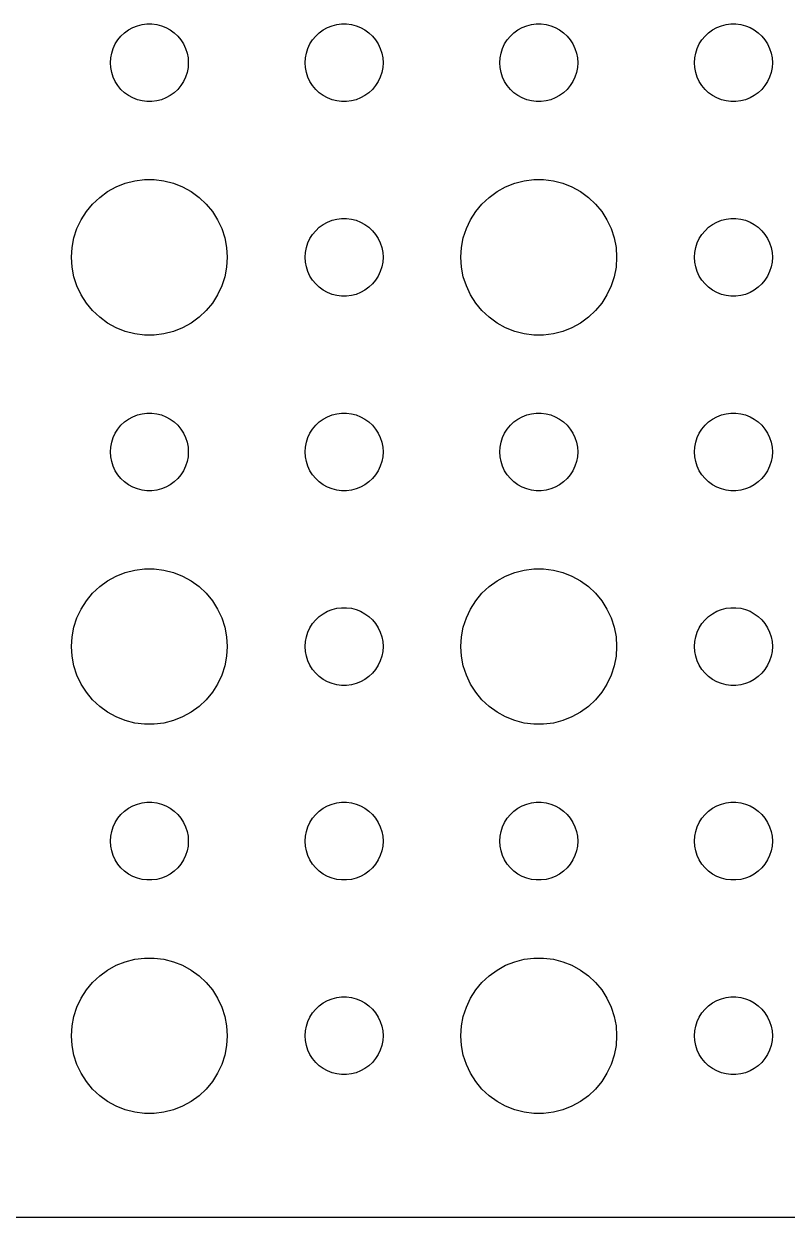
# Model space of a CAD drawing. Header units: metres. Extents: x -112 to 112, y -97 to 97.
# Drawn here: x 55.16 to 84.57, y -96.99 to -51 of the extents above; entities that cross this region are included whole.
import ezdxf

# ---------------------------------------------------------------- set-up
doc = ezdxf.new("R2010")
doc.units = ezdxf.units.M

msp = doc.modelspace()

# ---------------------------------------------------------------- linework, layer by layer
for p, q in [((59.5365, -51.0734), (59.7189, -51.0266)), ((59.7189, -51.0266), (59.9058, -51.003)), ((59.9058, -51.003), (60.0942, -51.003)), ((60.0942, -51.003), (60.2811, -51.0266)), ((60.2811, -51.0266), (60.4635, -51.0734)), ((67.0365, -51.0734), (67.2189, -51.0266)), ((67.2189, -51.0266), (67.4058, -51.003)), ((67.4058, -51.003), (67.5942, -51.003)), ((67.5942, -51.003), (67.7811, -51.0266)), ((67.7811, -51.0266), (67.9635, -51.0734)), ((74.5365, -51.0734), (74.7189, -51.0266)), ((74.7189, -51.0266), (74.9058, -51.003)), ((74.9058, -51.003), (75.0942, -51.003)), ((75.0942, -51.003), (75.2811, -51.0266)), ((75.2811, -51.0266), (75.4635, -51.0734)), ((82.0365, -51.0734), (82.2189, -51.0266)), ((82.2189, -51.0266), (82.4058, -51.003)), ((82.4058, -51.003), (82.5942, -51.003)), ((82.5942, -51.003), (82.7811, -51.0266)), ((82.7811, -51.0266), (82.9635, -51.0734)), ((58.7865, -51.6183), (58.9065, -51.4732)), ((58.9065, -51.4732), (59.0439, -51.3442)), ((59.0439, -51.3442), (59.1963, -51.2335)), ((59.1963, -51.2335), (59.3613, -51.1428)), ((59.3613, -51.1428), (59.5365, -51.0734)), ((60.4635, -51.0734), (60.6387, -51.1428)), ((60.6387, -51.1428), (60.8037, -51.2335)), ((60.8037, -51.2335), (60.9561, -51.3442)), ((60.9561, -51.3442), (61.0934, -51.4732)), ((61.0934, -51.4732), (61.2135, -51.6183)), ((66.2865, -51.6183), (66.4065, -51.4732)), ((66.4065, -51.4732), (66.5439, -51.3442)), ((66.5439, -51.3442), (66.6963, -51.2335)), ((66.6963, -51.2335), (66.8613, -51.1428)), ((66.8613, -51.1428), (67.0365, -51.0734)), ((67.9635, -51.0734), (68.1387, -51.1428)), ((68.1387, -51.1428), (68.3037, -51.2335)), ((68.3037, -51.2335), (68.4561, -51.3442)), ((68.4561, -51.3442), (68.5934, -51.4732)), ((68.5934, -51.4732), (68.7135, -51.6183)), ((73.7865, -51.6183), (73.9065, -51.4732)), ((73.9065, -51.4732), (74.0439, -51.3442)), ((74.0439, -51.3442), (74.1963, -51.2335)), ((74.1963, -51.2335), (74.3613, -51.1428)), ((74.3613, -51.1428), (74.5365, -51.0734)), ((75.4635, -51.0734), (75.6387, -51.1428)), ((75.6387, -51.1428), (75.8037, -51.2335)), ((75.8037, -51.2335), (75.9561, -51.3442)), ((75.9561, -51.3442), (76.0934, -51.4732)), ((76.0934, -51.4732), (76.2135, -51.6183)), ((81.2865, -51.6183), (81.4065, -51.4732)), ((81.4065, -51.4732), (81.5439, -51.3442)), ((81.5439, -51.3442), (81.6963, -51.2335)), ((81.6963, -51.2335), (81.8613, -51.1428)), ((81.8613, -51.1428), (82.0365, -51.0734)), ((82.9635, -51.0734), (83.1387, -51.1428)), ((83.1387, -51.1428), (83.3037, -51.2335)), ((83.3037, -51.2335), (83.4561, -51.3442)), ((83.4561, -51.3442), (83.5934, -51.4732)), ((83.5934, -51.4732), (83.7135, -51.6183)), ((58.5471, -52.127), (58.6053, -51.9478)), ((58.6053, -51.9478), (58.6855, -51.7774)), ((58.6855, -51.7774), (58.7865, -51.6183)), ((61.2135, -51.6183), (61.3145, -51.7774)), ((61.3145, -51.7774), (61.3947, -51.9478)), ((61.3947, -51.9478), (61.4529, -52.127)), ((66.0471, -52.127), (66.1053, -51.9478)), ((66.1053, -51.9478), (66.1855, -51.7774)), ((66.1855, -51.7774), (66.2865, -51.6183)), ((68.7135, -51.6183), (68.8145, -51.7774)), ((68.8145, -51.7774), (68.8947, -51.9478)), ((68.8947, -51.9478), (68.9529, -52.127)), ((73.5471, -52.127), (73.6053, -51.9478)), ((73.6053, -51.9478), (73.6855, -51.7774)), ((73.6855, -51.7774), (73.7865, -51.6183)), ((76.2135, -51.6183), (76.3145, -51.7774)), ((76.3145, -51.7774), (76.3947, -51.9478)), ((76.3947, -51.9478), (76.4529, -52.127)), ((81.0471, -52.127), (81.1053, -51.9478)), ((81.1053, -51.9478), (81.1855, -51.7774)), ((81.1855, -51.7774), (81.2865, -51.6183)), ((83.7135, -51.6183), (83.8145, -51.7774)), ((83.8145, -51.7774), (83.8947, -51.9478)), ((83.8947, -51.9478), (83.9529, -52.127)), ((58.5, -52.5), (58.5118, -52.312)), ((58.5118, -52.312), (58.5471, -52.127)), ((61.4529, -52.127), (61.4882, -52.312)), ((61.4882, -52.312), (61.5, -52.5)), ((66, -52.5), (66.0118, -52.312)), ((66.0118, -52.312), (66.0471, -52.127)), ((68.9529, -52.127), (68.9882, -52.312)), ((68.9882, -52.312), (69, -52.5)), ((73.5, -52.5), (73.5118, -52.312)), ((73.5118, -52.312), (73.5471, -52.127)), ((76.4529, -52.127), (76.4882, -52.312)), ((76.4882, -52.312), (76.5, -52.5)), ((81, -52.5), (81.0118, -52.312)), ((81.0118, -52.312), (81.0471, -52.127)), ((83.9529, -52.127), (83.9882, -52.312)), ((83.9882, -52.312), (84, -52.5)), ((58.5118, -52.688), (58.5, -52.5)), ((58.5471, -52.873), (58.5118, -52.688)), ((58.6053, -53.0522), (58.5471, -52.873)), ((61.4529, -52.873), (61.3947, -53.0522)), ((61.4882, -52.688), (61.4529, -52.873)), ((61.5, -52.5), (61.4882, -52.688)), ((66.0118, -52.688), (66, -52.5)), ((66.0471, -52.873), (66.0118, -52.688)), ((66.1053, -53.0522), (66.0471, -52.873)), ((68.9529, -52.873), (68.8947, -53.0522)), ((68.9882, -52.688), (68.9529, -52.873)), ((69, -52.5), (68.9882, -52.688)), ((73.5118, -52.688), (73.5, -52.5)), ((73.5471, -52.873), (73.5118, -52.688)), ((73.6053, -53.0522), (73.5471, -52.873)), ((76.4529, -52.873), (76.3947, -53.0522)), ((76.4882, -52.688), (76.4529, -52.873)), ((76.5, -52.5), (76.4882, -52.688)), ((81.0118, -52.688), (81, -52.5)), ((81.0471, -52.873), (81.0118, -52.688)), ((81.1053, -53.0522), (81.0471, -52.873)), ((83.9529, -52.873), (83.8947, -53.0522)), ((83.9882, -52.688), (83.9529, -52.873)), ((84, -52.5), (83.9882, -52.688)), ((58.6855, -53.2226), (58.6053, -53.0522)), ((58.7865, -53.3817), (58.6855, -53.2226)), ((61.3145, -53.2226), (61.2135, -53.3817)), ((61.3947, -53.0522), (61.3145, -53.2226)), ((66.1855, -53.2226), (66.1053, -53.0522)), ((66.2865, -53.3817), (66.1855, -53.2226)), ((68.8145, -53.2226), (68.7135, -53.3817)), ((68.8947, -53.0522), (68.8145, -53.2226)), ((73.6855, -53.2226), (73.6053, -53.0522)), ((73.7865, -53.3817), (73.6855, -53.2226)), ((76.3145, -53.2226), (76.2135, -53.3817)), ((76.3947, -53.0522), (76.3145, -53.2226)), ((81.1855, -53.2226), (81.1053, -53.0522)), ((81.2865, -53.3817), (81.1855, -53.2226)), ((83.8145, -53.2226), (83.7135, -53.3817)), ((83.8947, -53.0522), (83.8145, -53.2226)), ((58.9065, -53.5268), (58.7865, -53.3817)), ((59.0439, -53.6558), (58.9065, -53.5268)), ((59.1963, -53.7665), (59.0439, -53.6558)), ((59.3613, -53.8572), (59.1963, -53.7665)), ((60.8037, -53.7665), (60.6387, -53.8572)), ((60.9561, -53.6558), (60.8037, -53.7665)), ((61.0934, -53.5268), (60.9561, -53.6558)), ((61.2135, -53.3817), (61.0934, -53.5268)), ((66.4065, -53.5268), (66.2865, -53.3817)), ((66.5439, -53.6558), (66.4065, -53.5268)), ((66.6963, -53.7665), (66.5439, -53.6558)), ((66.8613, -53.8572), (66.6963, -53.7665)), ((68.3037, -53.7665), (68.1387, -53.8572)), ((68.4561, -53.6558), (68.3037, -53.7665)), ((68.5934, -53.5268), (68.4561, -53.6558)), ((68.7135, -53.3817), (68.5934, -53.5268)), ((73.9065, -53.5268), (73.7865, -53.3817)), ((74.0439, -53.6558), (73.9065, -53.5268)), ((74.1963, -53.7665), (74.0439, -53.6558)), ((74.3613, -53.8572), (74.1963, -53.7665)), ((75.8037, -53.7665), (75.6387, -53.8572)), ((75.9561, -53.6558), (75.8037, -53.7665)), ((76.0934, -53.5268), (75.9561, -53.6558)), ((76.2135, -53.3817), (76.0934, -53.5268)), ((81.4065, -53.5268), (81.2865, -53.3817)), ((81.5439, -53.6558), (81.4065, -53.5268)), ((81.6963, -53.7665), (81.5439, -53.6558)), ((81.8613, -53.8572), (81.6963, -53.7665)), ((83.3037, -53.7665), (83.1387, -53.8572)), ((83.4561, -53.6558), (83.3037, -53.7665)), ((83.5934, -53.5268), (83.4561, -53.6558)), ((83.7135, -53.3817), (83.5934, -53.5268)), ((59.5365, -53.9266), (59.3613, -53.8572)), ((59.7189, -53.9734), (59.5365, -53.9266)), ((59.9058, -53.997), (59.7189, -53.9734)), ((60.0942, -53.997), (59.9058, -53.997)), ((60.2811, -53.9734), (60.0942, -53.997)), ((60.4635, -53.9266), (60.2811, -53.9734)), ((60.6387, -53.8572), (60.4635, -53.9266)), ((67.0365, -53.9266), (66.8613, -53.8572)), ((67.2189, -53.9734), (67.0365, -53.9266)), ((67.4058, -53.997), (67.2189, -53.9734)), ((67.5942, -53.997), (67.4058, -53.997)), ((67.7811, -53.9734), (67.5942, -53.997)), ((67.9635, -53.9266), (67.7811, -53.9734)), ((68.1387, -53.8572), (67.9635, -53.9266)), ((74.5365, -53.9266), (74.3613, -53.8572)), ((74.7189, -53.9734), (74.5365, -53.9266)), ((74.9058, -53.997), (74.7189, -53.9734)), ((75.0942, -53.997), (74.9058, -53.997)), ((75.2811, -53.9734), (75.0942, -53.997)), ((75.4635, -53.9266), (75.2811, -53.9734)), ((75.6387, -53.8572), (75.4635, -53.9266)), ((82.0365, -53.9266), (81.8613, -53.8572)), ((82.2189, -53.9734), (82.0365, -53.9266)), ((82.4058, -53.997), (82.2189, -53.9734)), ((82.5942, -53.997), (82.4058, -53.997)), ((82.7811, -53.9734), (82.5942, -53.997)), ((82.9635, -53.9266), (82.7811, -53.9734)), ((83.1387, -53.8572), (82.9635, -53.9266)), ((59.4379, -57.0531), (59.8116, -57.0059)), ((59.8116, -57.0059), (60.1884, -57.0059)), ((60.1884, -57.0059), (60.5621, -57.0531)), ((74.4379, -57.0531), (74.8116, -57.0059)), ((74.8116, -57.0059), (75.1884, -57.0059)), ((75.1884, -57.0059), (75.5621, -57.0531)), ((58.0877, -57.6885), (58.3925, -57.467)), ((58.3925, -57.467), (58.7227, -57.2855)), ((58.7227, -57.2855), (59.0729, -57.1468)), ((59.0729, -57.1468), (59.4379, -57.0531)), ((60.5621, -57.0531), (60.927, -57.1468)), ((60.927, -57.1468), (61.2773, -57.2855)), ((61.2773, -57.2855), (61.6075, -57.467)), ((61.6075, -57.467), (61.9123, -57.6885)), ((73.0877, -57.6885), (73.3925, -57.467)), ((73.3925, -57.467), (73.7227, -57.2855)), ((73.7227, -57.2855), (74.073, -57.1468)), ((74.073, -57.1468), (74.4379, -57.0531)), ((75.5621, -57.0531), (75.927, -57.1468)), ((75.927, -57.1468), (76.2773, -57.2855)), ((76.2773, -57.2855), (76.6075, -57.467)), ((76.6075, -57.467), (76.9123, -57.6885)), ((57.8131, -57.9464), (58.0877, -57.6885)), ((61.9123, -57.6885), (62.1869, -57.9464)), ((72.8131, -57.9464), (73.0877, -57.6885)), ((76.9123, -57.6885), (77.1869, -57.9464)), ((57.3711, -58.5547), (57.5729, -58.2366)), ((57.5729, -58.2366), (57.8131, -57.9464)), ((62.1869, -57.9464), (62.427, -58.2366)), ((62.427, -58.2366), (62.6289, -58.5547)), ((72.3711, -58.5547), (72.573, -58.2366)), ((72.573, -58.2366), (72.8131, -57.9464)), ((77.1869, -57.9464), (77.427, -58.2366)), ((77.427, -58.2366), (77.6289, -58.5547)), ((57.2107, -58.8956), (57.3711, -58.5547)), ((62.6289, -58.5547), (62.7893, -58.8956)), ((66.4065, -58.9732), (66.5439, -58.8442)), ((66.5439, -58.8442), (66.6963, -58.7335)), ((66.6963, -58.7335), (66.8613, -58.6428)), ((66.8613, -58.6428), (67.0365, -58.5734)), ((67.0365, -58.5734), (67.2189, -58.5266)), ((67.2189, -58.5266), (67.4058, -58.503)), ((67.4058, -58.503), (67.5942, -58.503)), ((67.5942, -58.503), (67.7811, -58.5266)), ((67.7811, -58.5266), (67.9635, -58.5734)), ((67.9635, -58.5734), (68.1387, -58.6428)), ((68.1387, -58.6428), (68.3037, -58.7335)), ((68.3037, -58.7335), (68.4561, -58.8442)), ((68.4561, -58.8442), (68.5934, -58.9732)), ((72.2107, -58.8956), (72.3711, -58.5547)), ((77.6289, -58.5547), (77.7893, -58.8956)), ((81.4065, -58.9732), (81.5439, -58.8442)), ((81.5439, -58.8442), (81.6963, -58.7335)), ((81.6963, -58.7335), (81.8613, -58.6428)), ((81.8613, -58.6428), (82.0365, -58.5734)), ((82.0365, -58.5734), (82.2189, -58.5266)), ((82.2189, -58.5266), (82.4058, -58.503)), ((82.4058, -58.503), (82.5942, -58.503)), ((82.5942, -58.503), (82.7811, -58.5266)), ((82.7811, -58.5266), (82.9635, -58.5734)), ((82.9635, -58.5734), (83.1387, -58.6428)), ((83.1387, -58.6428), (83.3037, -58.7335)), ((83.3037, -58.7335), (83.4561, -58.8442)), ((83.4561, -58.8442), (83.5934, -58.9732)), ((57.0237, -59.624), (57.0942, -59.2539)), ((57.0942, -59.2539), (57.2107, -58.8956)), ((62.7893, -58.8956), (62.9057, -59.2539)), ((62.9057, -59.2539), (62.9763, -59.624)), ((66.1053, -59.4478), (66.1855, -59.2774)), ((66.1855, -59.2774), (66.2865, -59.1183)), ((66.2865, -59.1183), (66.4065, -58.9732)), ((68.5934, -58.9732), (68.7135, -59.1183)), ((68.7135, -59.1183), (68.8145, -59.2774)), ((68.8145, -59.2774), (68.8947, -59.4478)), ((72.0237, -59.624), (72.0943, -59.2539)), ((72.0943, -59.2539), (72.2107, -58.8956)), ((77.7893, -58.8956), (77.9057, -59.2539)), ((77.9057, -59.2539), (77.9763, -59.624)), ((81.1053, -59.4478), (81.1855, -59.2774)), ((81.1855, -59.2774), (81.2865, -59.1183)), ((81.2865, -59.1183), (81.4065, -58.9732)), ((83.5934, -58.9732), (83.7135, -59.1183)), ((83.7135, -59.1183), (83.8145, -59.2774)), ((83.8145, -59.2774), (83.8947, -59.4478)), ((57, -60), (57.0237, -59.624)), ((62.9763, -59.624), (63, -60)), ((66.0118, -59.812), (66.0471, -59.627)), ((66.0471, -59.627), (66.1053, -59.4478)), ((68.8947, -59.4478), (68.9529, -59.627)), ((68.9529, -59.627), (68.9882, -59.812)), ((72, -60), (72.0237, -59.624)), ((77.9763, -59.624), (78, -60)), ((81.0118, -59.812), (81.0471, -59.627)), ((81.0471, -59.627), (81.1053, -59.4478)), ((83.8947, -59.4478), (83.9529, -59.627)), ((83.9529, -59.627), (83.9882, -59.812)), ((57.0237, -60.376), (57, -60)), ((63, -60), (62.9763, -60.376)), ((66, -60), (66.0118, -59.812)), ((66.0118, -60.188), (66, -60)), ((66.0471, -60.373), (66.0118, -60.188)), ((68.9882, -60.188), (68.9529, -60.373)), ((68.9882, -59.812), (69, -60)), ((69, -60), (68.9882, -60.188)), ((72.0237, -60.376), (72, -60)), ((78, -60), (77.9763, -60.376)), ((81, -60), (81.0118, -59.812)), ((81.0118, -60.188), (81, -60)), ((81.0471, -60.373), (81.0118, -60.188)), ((83.9882, -60.188), (83.9529, -60.373)), ((83.9882, -59.812), (84, -60)), ((84, -60), (83.9882, -60.188)), ((57.0942, -60.7461), (57.0237, -60.376)), ((62.9763, -60.376), (62.9057, -60.7461)), ((66.1053, -60.5522), (66.0471, -60.373)), ((66.1855, -60.7226), (66.1053, -60.5522)), ((68.8947, -60.5522), (68.8145, -60.7226)), ((68.9529, -60.373), (68.8947, -60.5522)), ((72.0943, -60.7461), (72.0237, -60.376)), ((77.9763, -60.376), (77.9057, -60.7461)), ((81.1053, -60.5522), (81.0471, -60.373)), ((81.1855, -60.7226), (81.1053, -60.5522)), ((83.8947, -60.5522), (83.8145, -60.7226)), ((83.9529, -60.373), (83.8947, -60.5522)), ((57.2107, -61.1044), (57.0942, -60.7461)), ((57.3711, -61.4453), (57.2107, -61.1044)), ((62.7893, -61.1044), (62.6289, -61.4453)), ((62.9057, -60.7461), (62.7893, -61.1044)), ((66.2865, -60.8817), (66.1855, -60.7226)), ((66.4065, -61.0268), (66.2865, -60.8817)), ((66.5439, -61.1558), (66.4065, -61.0268)), ((66.6963, -61.2665), (66.5439, -61.1558)), ((68.4561, -61.1558), (68.3037, -61.2665)), ((68.5934, -61.0268), (68.4561, -61.1558)), ((68.7135, -60.8817), (68.5934, -61.0268)), ((68.8145, -60.7226), (68.7135, -60.8817)), ((72.2107, -61.1044), (72.0943, -60.7461)), ((72.3711, -61.4453), (72.2107, -61.1044)), ((77.7893, -61.1044), (77.6289, -61.4453)), ((77.9057, -60.7461), (77.7893, -61.1044)), ((81.2865, -60.8817), (81.1855, -60.7226)), ((81.4065, -61.0268), (81.2865, -60.8817)), ((81.5439, -61.1558), (81.4065, -61.0268)), ((81.6963, -61.2665), (81.5439, -61.1558)), ((83.4561, -61.1558), (83.3037, -61.2665)), ((83.5934, -61.0268), (83.4561, -61.1558)), ((83.7135, -60.8817), (83.5934, -61.0268)), ((83.8145, -60.7226), (83.7135, -60.8817)), ((57.5729, -61.7634), (57.3711, -61.4453)), ((62.6289, -61.4453), (62.427, -61.7634)), ((66.8613, -61.3572), (66.6963, -61.2665)), ((67.0365, -61.4266), (66.8613, -61.3572)), ((67.2189, -61.4734), (67.0365, -61.4266)), ((67.4058, -61.497), (67.2189, -61.4734)), ((67.5942, -61.497), (67.4058, -61.497)), ((67.7811, -61.4734), (67.5942, -61.497)), ((67.9635, -61.4266), (67.7811, -61.4734)), ((68.1387, -61.3572), (67.9635, -61.4266)), ((68.3037, -61.2665), (68.1387, -61.3572)), ((72.573, -61.7634), (72.3711, -61.4453)), ((77.6289, -61.4453), (77.427, -61.7634)), ((81.8613, -61.3572), (81.6963, -61.2665)), ((82.0365, -61.4266), (81.8613, -61.3572)), ((82.2189, -61.4734), (82.0365, -61.4266)), ((82.4058, -61.497), (82.2189, -61.4734)), ((82.5942, -61.497), (82.4058, -61.497)), ((82.7811, -61.4734), (82.5942, -61.497)), ((82.9635, -61.4266), (82.7811, -61.4734)), ((83.1387, -61.3572), (82.9635, -61.4266)), ((83.3037, -61.2665), (83.1387, -61.3572)), ((57.8131, -62.0536), (57.5729, -61.7634)), ((58.0877, -62.3115), (57.8131, -62.0536)), ((62.1869, -62.0536), (61.9123, -62.3115)), ((62.427, -61.7634), (62.1869, -62.0536)), ((72.8131, -62.0536), (72.573, -61.7634)), ((73.0877, -62.3115), (72.8131, -62.0536)), ((77.1869, -62.0536), (76.9123, -62.3115)), ((77.427, -61.7634), (77.1869, -62.0536)), ((58.3925, -62.533), (58.0877, -62.3115)), ((58.7227, -62.7145), (58.3925, -62.533)), ((61.6075, -62.533), (61.2773, -62.7145)), ((61.9123, -62.3115), (61.6075, -62.533)), ((73.3925, -62.533), (73.0877, -62.3115)), ((73.7227, -62.7145), (73.3925, -62.533)), ((76.6075, -62.533), (76.2773, -62.7145)), ((76.9123, -62.3115), (76.6075, -62.533)), ((59.0729, -62.8532), (58.7227, -62.7145)), ((59.4379, -62.9469), (59.0729, -62.8532)), ((59.8116, -62.9941), (59.4379, -62.9469)), ((60.1884, -62.9941), (59.8116, -62.9941)), ((60.5621, -62.9469), (60.1884, -62.9941)), ((60.927, -62.8532), (60.5621, -62.9469)), ((61.2773, -62.7145), (60.927, -62.8532)), ((74.073, -62.8532), (73.7227, -62.7145)), ((74.4379, -62.9469), (74.073, -62.8532)), ((74.8116, -62.9941), (74.4379, -62.9469)), ((75.1884, -62.9941), (74.8116, -62.9941)), ((75.5621, -62.9469), (75.1884, -62.9941)), ((75.927, -62.8532), (75.5621, -62.9469)), ((76.2773, -62.7145), (75.927, -62.8532)), ((59.1963, -66.2335), (59.3613, -66.1428)), ((59.3613, -66.1428), (59.5365, -66.0734)), ((59.5365, -66.0734), (59.7189, -66.0266)), ((59.7189, -66.0266), (59.9058, -66.003)), ((59.9058, -66.003), (60.0942, -66.003)), ((60.0942, -66.003), (60.2811, -66.0266)), ((60.2811, -66.0266), (60.4635, -66.0734)), ((60.4635, -66.0734), (60.6387, -66.1428)), ((60.6387, -66.1428), (60.8037, -66.2335)), ((66.6963, -66.2335), (66.8613, -66.1428)), ((66.8613, -66.1428), (67.0365, -66.0734)), ((67.0365, -66.0734), (67.2189, -66.0266)), ((67.2189, -66.0266), (67.4058, -66.003)), ((67.4058, -66.003), (67.5942, -66.003)), ((67.5942, -66.003), (67.7811, -66.0266)), ((67.7811, -66.0266), (67.9635, -66.0734)), ((67.9635, -66.0734), (68.1387, -66.1428)), ((68.1387, -66.1428), (68.3037, -66.2335)), ((74.1963, -66.2335), (74.3613, -66.1428)), ((74.3613, -66.1428), (74.5365, -66.0734)), ((74.5365, -66.0734), (74.7189, -66.0266)), ((74.7189, -66.0266), (74.9058, -66.003)), ((74.9058, -66.003), (75.0942, -66.003)), ((75.0942, -66.003), (75.2811, -66.0266)), ((75.2811, -66.0266), (75.4635, -66.0734)), ((75.4635, -66.0734), (75.6387, -66.1428)), ((75.6387, -66.1428), (75.8037, -66.2335)), ((81.6963, -66.2335), (81.8613, -66.1428)), ((81.8613, -66.1428), (82.0365, -66.0734)), ((82.0365, -66.0734), (82.2189, -66.0266)), ((82.2189, -66.0266), (82.4058, -66.003)), ((82.4058, -66.003), (82.5942, -66.003)), ((82.5942, -66.003), (82.7811, -66.0266)), ((82.7811, -66.0266), (82.9635, -66.0734)), ((82.9635, -66.0734), (83.1387, -66.1428)), ((83.1387, -66.1428), (83.3037, -66.2335)), ((58.6855, -66.7774), (58.7865, -66.6183)), ((58.7865, -66.6183), (58.9065, -66.4732)), ((58.9065, -66.4732), (59.0439, -66.3442)), ((59.0439, -66.3442), (59.1963, -66.2335)), ((60.8037, -66.2335), (60.9561, -66.3442)), ((60.9561, -66.3442), (61.0934, -66.4732)), ((61.0934, -66.4732), (61.2135, -66.6183)), ((61.2135, -66.6183), (61.3145, -66.7774)), ((66.1855, -66.7774), (66.2865, -66.6183)), ((66.2865, -66.6183), (66.4065, -66.4732)), ((66.4065, -66.4732), (66.5439, -66.3442)), ((66.5439, -66.3442), (66.6963, -66.2335)), ((68.3037, -66.2335), (68.4561, -66.3442)), ((68.4561, -66.3442), (68.5934, -66.4732)), ((68.5934, -66.4732), (68.7135, -66.6183)), ((68.7135, -66.6183), (68.8145, -66.7774)), ((73.6855, -66.7774), (73.7865, -66.6183)), ((73.7865, -66.6183), (73.9065, -66.4732)), ((73.9065, -66.4732), (74.0439, -66.3442)), ((74.0439, -66.3442), (74.1963, -66.2335)), ((75.8037, -66.2335), (75.9561, -66.3442)), ((75.9561, -66.3442), (76.0934, -66.4732)), ((76.0934, -66.4732), (76.2135, -66.6183)), ((76.2135, -66.6183), (76.3145, -66.7774)), ((81.1855, -66.7774), (81.2865, -66.6183)), ((81.2865, -66.6183), (81.4065, -66.4732)), ((81.4065, -66.4732), (81.5439, -66.3442)), ((81.5439, -66.3442), (81.6963, -66.2335)), ((83.3037, -66.2335), (83.4561, -66.3442)), ((83.4561, -66.3442), (83.5934, -66.4732)), ((83.5934, -66.4732), (83.7135, -66.6183)), ((83.7135, -66.6183), (83.8145, -66.7774)), ((58.5118, -67.312), (58.5471, -67.127)), ((58.5471, -67.127), (58.6053, -66.9478)), ((58.6053, -66.9478), (58.6855, -66.7774)), ((61.3145, -66.7774), (61.3947, -66.9478)), ((61.3947, -66.9478), (61.4529, -67.127)), ((61.4529, -67.127), (61.4882, -67.312)), ((66.0118, -67.312), (66.0471, -67.127)), ((66.0471, -67.127), (66.1053, -66.9478)), ((66.1053, -66.9478), (66.1855, -66.7774)), ((68.8145, -66.7774), (68.8947, -66.9478)), ((68.8947, -66.9478), (68.9529, -67.127)), ((68.9529, -67.127), (68.9882, -67.312)), ((73.5118, -67.312), (73.5471, -67.127)), ((73.5471, -67.127), (73.6053, -66.9478)), ((73.6053, -66.9478), (73.6855, -66.7774)), ((76.3145, -66.7774), (76.3947, -66.9478)), ((76.3947, -66.9478), (76.4529, -67.127)), ((76.4529, -67.127), (76.4882, -67.312)), ((81.0118, -67.312), (81.0471, -67.127)), ((81.0471, -67.127), (81.1053, -66.9478)), ((81.1053, -66.9478), (81.1855, -66.7774)), ((83.8145, -66.7774), (83.8947, -66.9478)), ((83.8947, -66.9478), (83.9529, -67.127)), ((83.9529, -67.127), (83.9882, -67.312)), ((58.5, -67.5), (58.5118, -67.312)), ((58.5118, -67.688), (58.5, -67.5)), ((61.4882, -67.312), (61.5, -67.5)), ((61.5, -67.5), (61.4882, -67.688)), ((66, -67.5), (66.0118, -67.312)), ((66.0118, -67.688), (66, -67.5)), ((68.9882, -67.312), (69, -67.5)), ((69, -67.5), (68.9882, -67.688)), ((73.5, -67.5), (73.5118, -67.312)), ((73.5118, -67.688), (73.5, -67.5)), ((76.4882, -67.312), (76.5, -67.5)), ((76.5, -67.5), (76.4882, -67.688)), ((81, -67.5), (81.0118, -67.312)), ((81.0118, -67.688), (81, -67.5)), ((83.9882, -67.312), (84, -67.5)), ((84, -67.5), (83.9882, -67.688)), ((58.5471, -67.873), (58.5118, -67.688)), ((58.6053, -68.0522), (58.5471, -67.873)), ((58.6855, -68.2226), (58.6053, -68.0522)), ((61.3947, -68.0522), (61.3145, -68.2226)), ((61.4529, -67.873), (61.3947, -68.0522)), ((61.4882, -67.688), (61.4529, -67.873)), ((66.0471, -67.873), (66.0118, -67.688)), ((66.1053, -68.0522), (66.0471, -67.873)), ((66.1855, -68.2226), (66.1053, -68.0522)), ((68.8947, -68.0522), (68.8145, -68.2226)), ((68.9529, -67.873), (68.8947, -68.0522)), ((68.9882, -67.688), (68.9529, -67.873)), ((73.5471, -67.873), (73.5118, -67.688)), ((73.6053, -68.0522), (73.5471, -67.873)), ((73.6855, -68.2226), (73.6053, -68.0522)), ((76.3947, -68.0522), (76.3145, -68.2226)), ((76.4529, -67.873), (76.3947, -68.0522)), ((76.4882, -67.688), (76.4529, -67.873)), ((81.0471, -67.873), (81.0118, -67.688)), ((81.1053, -68.0522), (81.0471, -67.873)), ((81.1855, -68.2226), (81.1053, -68.0522)), ((83.8947, -68.0522), (83.8145, -68.2226)), ((83.9529, -67.873), (83.8947, -68.0522)), ((83.9882, -67.688), (83.9529, -67.873)), ((58.7865, -68.3817), (58.6855, -68.2226)), ((58.9065, -68.5268), (58.7865, -68.3817)), ((61.2135, -68.3817), (61.0934, -68.5268)), ((61.3145, -68.2226), (61.2135, -68.3817)), ((66.2865, -68.3817), (66.1855, -68.2226)), ((66.4065, -68.5268), (66.2865, -68.3817)), ((68.7135, -68.3817), (68.5934, -68.5268)), ((68.8145, -68.2226), (68.7135, -68.3817)), ((73.7865, -68.3817), (73.6855, -68.2226)), ((73.9065, -68.5268), (73.7865, -68.3817)), ((76.2135, -68.3817), (76.0934, -68.5268)), ((76.3145, -68.2226), (76.2135, -68.3817)), ((81.2865, -68.3817), (81.1855, -68.2226)), ((81.4065, -68.5268), (81.2865, -68.3817)), ((83.7135, -68.3817), (83.5934, -68.5268)), ((83.8145, -68.2226), (83.7135, -68.3817)), ((59.0439, -68.6558), (58.9065, -68.5268)), ((59.1963, -68.7665), (59.0439, -68.6558)), ((59.3613, -68.8572), (59.1963, -68.7665)), ((59.5365, -68.9266), (59.3613, -68.8572)), ((59.7189, -68.9734), (59.5365, -68.9266)), ((59.9058, -68.997), (59.7189, -68.9734)), ((60.2811, -68.9734), (60.0942, -68.997)), ((60.4635, -68.9266), (60.2811, -68.9734)), ((60.6387, -68.8572), (60.4635, -68.9266)), ((60.8037, -68.7665), (60.6387, -68.8572)), ((60.9561, -68.6558), (60.8037, -68.7665)), ((61.0934, -68.5268), (60.9561, -68.6558)), ((66.5439, -68.6558), (66.4065, -68.5268)), ((66.6963, -68.7665), (66.5439, -68.6558)), ((66.8613, -68.8572), (66.6963, -68.7665)), ((67.0365, -68.9266), (66.8613, -68.8572)), ((67.2189, -68.9734), (67.0365, -68.9266)), ((67.4058, -68.997), (67.2189, -68.9734)), ((67.7811, -68.9734), (67.5942, -68.997)), ((67.9635, -68.9266), (67.7811, -68.9734)), ((68.1387, -68.8572), (67.9635, -68.9266)), ((68.3037, -68.7665), (68.1387, -68.8572)), ((68.4561, -68.6558), (68.3037, -68.7665)), ((68.5934, -68.5268), (68.4561, -68.6558)), ((74.0439, -68.6558), (73.9065, -68.5268)), ((74.1963, -68.7665), (74.0439, -68.6558)), ((74.3613, -68.8572), (74.1963, -68.7665)), ((74.5365, -68.9266), (74.3613, -68.8572)), ((74.7189, -68.9734), (74.5365, -68.9266)), ((74.9058, -68.997), (74.7189, -68.9734)), ((75.2811, -68.9734), (75.0942, -68.997)), ((75.4635, -68.9266), (75.2811, -68.9734)), ((75.6387, -68.8572), (75.4635, -68.9266)), ((75.8037, -68.7665), (75.6387, -68.8572)), ((75.9561, -68.6558), (75.8037, -68.7665)), ((76.0934, -68.5268), (75.9561, -68.6558)), ((81.5439, -68.6558), (81.4065, -68.5268)), ((81.6963, -68.7665), (81.5439, -68.6558)), ((81.8613, -68.8572), (81.6963, -68.7665)), ((82.0365, -68.9266), (81.8613, -68.8572)), ((82.2189, -68.9734), (82.0365, -68.9266)), ((82.4058, -68.997), (82.2189, -68.9734)), ((82.7811, -68.9734), (82.5942, -68.997)), ((82.9635, -68.9266), (82.7811, -68.9734)), ((83.1387, -68.8572), (82.9635, -68.9266)), ((83.3037, -68.7665), (83.1387, -68.8572)), ((83.4561, -68.6558), (83.3037, -68.7665)), ((83.5934, -68.5268), (83.4561, -68.6558)), ((60.0942, -68.997), (59.9058, -68.997)), ((67.5942, -68.997), (67.4058, -68.997)), ((75.0942, -68.997), (74.9058, -68.997)), ((82.5942, -68.997), (82.4058, -68.997)), ((58.7227, -72.2855), (59.0729, -72.1468)), ((59.0729, -72.1468), (59.4379, -72.0531)), ((59.4379, -72.0531), (59.8116, -72.0059)), ((59.8116, -72.0059), (60.1884, -72.0059)), ((60.1884, -72.0059), (60.5621, -72.0531)), ((60.5621, -72.0531), (60.927, -72.1468)), ((60.927, -72.1468), (61.2773, -72.2855)), ((73.7227, -72.2855), (74.073, -72.1468)), ((74.073, -72.1468), (74.4379, -72.0531)), ((74.4379, -72.0531), (74.8116, -72.0059)), ((74.8116, -72.0059), (75.1884, -72.0059)), ((75.1884, -72.0059), (75.5621, -72.0531)), ((75.5621, -72.0531), (75.927, -72.1468)), ((75.927, -72.1468), (76.2773, -72.2855)), ((58.0877, -72.6885), (58.3925, -72.467)), ((58.3925, -72.467), (58.7227, -72.2855)), ((61.2773, -72.2855), (61.6075, -72.467)), ((61.6075, -72.467), (61.9123, -72.6885)), ((73.0877, -72.6885), (73.3925, -72.467)), ((73.3925, -72.467), (73.7227, -72.2855)), ((76.2773, -72.2855), (76.6075, -72.467)), ((76.6075, -72.467), (76.9123, -72.6885)), ((57.5729, -73.2366), (57.8131, -72.9464)), ((57.8131, -72.9464), (58.0877, -72.6885)), ((61.9123, -72.6885), (62.1869, -72.9464)), ((62.1869, -72.9464), (62.427, -73.2366)), ((72.573, -73.2366), (72.8131, -72.9464)), ((72.8131, -72.9464), (73.0877, -72.6885)), ((76.9123, -72.6885), (77.1869, -72.9464)), ((77.1869, -72.9464), (77.427, -73.2366)), ((57.2107, -73.8956), (57.3711, -73.5547)), ((57.3711, -73.5547), (57.5729, -73.2366)), ((62.427, -73.2366), (62.6289, -73.5547)), ((62.6289, -73.5547), (62.7893, -73.8956)), ((66.8613, -73.6428), (67.0365, -73.5734)), ((67.0365, -73.5734), (67.2189, -73.5266)), ((67.2189, -73.5266), (67.4058, -73.503)), ((67.4058, -73.503), (67.5942, -73.503)), ((67.5942, -73.503), (67.7811, -73.5266)), ((67.7811, -73.5266), (67.9635, -73.5734)), ((67.9635, -73.5734), (68.1387, -73.6428)), ((72.2107, -73.8956), (72.3711, -73.5547)), ((72.3711, -73.5547), (72.573, -73.2366)), ((77.427, -73.2366), (77.6289, -73.5547)), ((77.6289, -73.5547), (77.7893, -73.8956)), ((81.8613, -73.6428), (82.0365, -73.5734)), ((82.0365, -73.5734), (82.2189, -73.5266)), ((82.2189, -73.5266), (82.4058, -73.503)), ((82.4058, -73.503), (82.5942, -73.503)), ((82.5942, -73.503), (82.7811, -73.5266)), ((82.7811, -73.5266), (82.9635, -73.5734)), ((82.9635, -73.5734), (83.1387, -73.6428)), ((57.0942, -74.2539), (57.2107, -73.8956)), ((62.7893, -73.8956), (62.9057, -74.2539)), ((66.2865, -74.1183), (66.4065, -73.9732)), ((66.4065, -73.9732), (66.5439, -73.8442)), ((66.5439, -73.8442), (66.6963, -73.7335)), ((66.6963, -73.7335), (66.8613, -73.6428)), ((68.1387, -73.6428), (68.3037, -73.7335)), ((68.3037, -73.7335), (68.4561, -73.8442)), ((68.4561, -73.8442), (68.5934, -73.9732)), ((68.5934, -73.9732), (68.7135, -74.1183)), ((72.0943, -74.2539), (72.2107, -73.8956)), ((77.7893, -73.8956), (77.9057, -74.2539)), ((81.2865, -74.1183), (81.4065, -73.9732)), ((81.4065, -73.9732), (81.5439, -73.8442)), ((81.5439, -73.8442), (81.6963, -73.7335)), ((81.6963, -73.7335), (81.8613, -73.6428)), ((83.1387, -73.6428), (83.3037, -73.7335)), ((83.3037, -73.7335), (83.4561, -73.8442)), ((83.4561, -73.8442), (83.5934, -73.9732)), ((83.5934, -73.9732), (83.7135, -74.1183)), ((57.0237, -74.624), (57.0942, -74.2539)), ((62.9057, -74.2539), (62.9763, -74.624)), ((66.0471, -74.627), (66.1053, -74.4478)), ((66.1053, -74.4478), (66.1855, -74.2774)), ((66.1855, -74.2774), (66.2865, -74.1183)), ((68.7135, -74.1183), (68.8145, -74.2774)), ((68.8145, -74.2774), (68.8947, -74.4478)), ((68.8947, -74.4478), (68.9529, -74.627)), ((72.0237, -74.624), (72.0943, -74.2539)), ((77.9057, -74.2539), (77.9763, -74.624)), ((81.0471, -74.627), (81.1053, -74.4478)), ((81.1053, -74.4478), (81.1855, -74.2774)), ((81.1855, -74.2774), (81.2865, -74.1183)), ((83.7135, -74.1183), (83.8145, -74.2774)), ((83.8145, -74.2774), (83.8947, -74.4478)), ((83.8947, -74.4478), (83.9529, -74.627)), ((57, -75), (57.0237, -74.624)), ((62.9763, -74.624), (63, -75)), ((66, -75), (66.0118, -74.812)), ((66.0118, -74.812), (66.0471, -74.627)), ((68.9529, -74.627), (68.9882, -74.812)), ((68.9882, -74.812), (69, -75)), ((72, -75), (72.0237, -74.624)), ((77.9763, -74.624), (78, -75)), ((81, -75), (81.0118, -74.812)), ((81.0118, -74.812), (81.0471, -74.627)), ((83.9529, -74.627), (83.9882, -74.812)), ((83.9882, -74.812), (84, -75)), ((57.0237, -75.376), (57, -75)), ((57.0942, -75.7461), (57.0237, -75.376)), ((62.9763, -75.376), (62.9057, -75.7461)), ((63, -75), (62.9763, -75.376)), ((66.0118, -75.188), (66, -75)), ((66.0471, -75.373), (66.0118, -75.188)), ((66.1053, -75.5522), (66.0471, -75.373)), ((68.9529, -75.373), (68.8947, -75.5522)), ((68.9882, -75.188), (68.9529, -75.373)), ((69, -75), (68.9882, -75.188)), ((72.0237, -75.376), (72, -75)), ((72.0943, -75.7461), (72.0237, -75.376)), ((77.9763, -75.376), (77.9057, -75.7461)), ((78, -75), (77.9763, -75.376)), ((81.0118, -75.188), (81, -75)), ((81.0471, -75.373), (81.0118, -75.188)), ((81.1053, -75.5522), (81.0471, -75.373)), ((83.9529, -75.373), (83.8947, -75.5522)), ((83.9882, -75.188), (83.9529, -75.373)), ((84, -75), (83.9882, -75.188)), ((57.2107, -76.1044), (57.0942, -75.7461)), ((62.9057, -75.7461), (62.7893, -76.1044)), ((66.1855, -75.7226), (66.1053, -75.5522)), ((66.2865, -75.8817), (66.1855, -75.7226)), ((68.8145, -75.7226), (68.7135, -75.8817)), ((68.8947, -75.5522), (68.8145, -75.7226)), ((72.2107, -76.1044), (72.0943, -75.7461)), ((77.9057, -75.7461), (77.7893, -76.1044)), ((81.1855, -75.7226), (81.1053, -75.5522)), ((81.2865, -75.8817), (81.1855, -75.7226)), ((83.8145, -75.7226), (83.7135, -75.8817)), ((83.8947, -75.5522), (83.8145, -75.7226)), ((57.3711, -76.4453), (57.2107, -76.1044)), ((62.7893, -76.1044), (62.6289, -76.4453)), ((66.4065, -76.0268), (66.2865, -75.8817)), ((66.5439, -76.1558), (66.4065, -76.0268)), ((66.6963, -76.2665), (66.5439, -76.1558)), ((66.8613, -76.3572), (66.6963, -76.2665)), ((68.3037, -76.2665), (68.1387, -76.3572)), ((68.4561, -76.1558), (68.3037, -76.2665)), ((68.5934, -76.0268), (68.4561, -76.1558)), ((68.7135, -75.8817), (68.5934, -76.0268)), ((72.3711, -76.4453), (72.2107, -76.1044)), ((77.7893, -76.1044), (77.6289, -76.4453)), ((81.4065, -76.0268), (81.2865, -75.8817)), ((81.5439, -76.1558), (81.4065, -76.0268)), ((81.6963, -76.2665), (81.5439, -76.1558)), ((81.8613, -76.3572), (81.6963, -76.2665)), ((83.3037, -76.2665), (83.1387, -76.3572)), ((83.4561, -76.1558), (83.3037, -76.2665)), ((83.5934, -76.0268), (83.4561, -76.1558)), ((83.7135, -75.8817), (83.5934, -76.0268)), ((57.5729, -76.7634), (57.3711, -76.4453)), ((57.8131, -77.0536), (57.5729, -76.7634)), ((62.427, -76.7634), (62.1869, -77.0536)), ((62.6289, -76.4453), (62.427, -76.7634)), ((67.0365, -76.4266), (66.8613, -76.3572)), ((67.2189, -76.4734), (67.0365, -76.4266)), ((67.4058, -76.497), (67.2189, -76.4734)), ((67.5942, -76.497), (67.4058, -76.497)), ((67.7811, -76.4734), (67.5942, -76.497)), ((67.9635, -76.4266), (67.7811, -76.4734)), ((68.1387, -76.3572), (67.9635, -76.4266)), ((72.573, -76.7634), (72.3711, -76.4453)), ((72.8131, -77.0536), (72.573, -76.7634)), ((77.427, -76.7634), (77.1869, -77.0536)), ((77.6289, -76.4453), (77.427, -76.7634)), ((82.0365, -76.4266), (81.8613, -76.3572)), ((82.2189, -76.4734), (82.0365, -76.4266)), ((82.4058, -76.497), (82.2189, -76.4734)), ((82.5942, -76.497), (82.4058, -76.497)), ((82.7811, -76.4734), (82.5942, -76.497)), ((82.9635, -76.4266), (82.7811, -76.4734)), ((83.1387, -76.3572), (82.9635, -76.4266)), ((58.0877, -77.3115), (57.8131, -77.0536)), ((62.1869, -77.0536), (61.9123, -77.3115)), ((73.0877, -77.3115), (72.8131, -77.0536)), ((77.1869, -77.0536), (76.9123, -77.3115)), ((58.3925, -77.533), (58.0877, -77.3115)), ((58.7227, -77.7145), (58.3925, -77.533)), ((59.0729, -77.8532), (58.7227, -77.7145)), ((61.2773, -77.7145), (60.927, -77.8532)), ((61.6075, -77.533), (61.2773, -77.7145)), ((61.9123, -77.3115), (61.6075, -77.533)), ((73.3925, -77.533), (73.0877, -77.3115)), ((73.7227, -77.7145), (73.3925, -77.533)), ((74.073, -77.8532), (73.7227, -77.7145)), ((76.2773, -77.7145), (75.927, -77.8532)), ((76.6075, -77.533), (76.2773, -77.7145)), ((76.9123, -77.3115), (76.6075, -77.533)), ((59.4379, -77.9469), (59.0729, -77.8532)), ((59.8116, -77.9941), (59.4379, -77.9469)), ((60.1884, -77.9941), (59.8116, -77.9941)), ((60.5621, -77.9469), (60.1884, -77.9941)), ((60.927, -77.8532), (60.5621, -77.9469)), ((74.4379, -77.9469), (74.073, -77.8532)), ((74.8116, -77.9941), (74.4379, -77.9469)), ((75.1884, -77.9941), (74.8116, -77.9941)), ((75.5621, -77.9469), (75.1884, -77.9941)), ((75.927, -77.8532), (75.5621, -77.9469)), ((58.9065, -81.4732), (59.0439, -81.3442)), ((59.0439, -81.3442), (59.1963, -81.2335)), ((59.1963, -81.2335), (59.3613, -81.1428)), ((59.3613, -81.1428), (59.5365, -81.0734)), ((59.5365, -81.0734), (59.7189, -81.0266)), ((59.7189, -81.0266), (59.9058, -81.003)), ((59.9058, -81.003), (60.0942, -81.003)), ((60.0942, -81.003), (60.2811, -81.0266)), ((60.2811, -81.0266), (60.4635, -81.0734)), ((60.4635, -81.0734), (60.6387, -81.1428)), ((60.6387, -81.1428), (60.8037, -81.2335)), ((60.8037, -81.2335), (60.9561, -81.3442)), ((60.9561, -81.3442), (61.0934, -81.4732)), ((66.4065, -81.4732), (66.5439, -81.3442)), ((66.5439, -81.3442), (66.6963, -81.2335)), ((66.6963, -81.2335), (66.8613, -81.1428)), ((66.8613, -81.1428), (67.0365, -81.0734)), ((67.0365, -81.0734), (67.2189, -81.0266)), ((67.2189, -81.0266), (67.4058, -81.003)), ((67.4058, -81.003), (67.5942, -81.003)), ((67.5942, -81.003), (67.7811, -81.0266)), ((67.7811, -81.0266), (67.9635, -81.0734)), ((67.9635, -81.0734), (68.1387, -81.1428)), ((68.1387, -81.1428), (68.3037, -81.2335)), ((68.3037, -81.2335), (68.4561, -81.3442)), ((68.4561, -81.3442), (68.5934, -81.4732)), ((73.9065, -81.4732), (74.0439, -81.3442)), ((74.0439, -81.3442), (74.1963, -81.2335)), ((74.1963, -81.2335), (74.3613, -81.1428)), ((74.3613, -81.1428), (74.5365, -81.0734)), ((74.5365, -81.0734), (74.7189, -81.0266)), ((74.7189, -81.0266), (74.9058, -81.003)), ((74.9058, -81.003), (75.0942, -81.003)), ((75.0942, -81.003), (75.2811, -81.0266)), ((75.2811, -81.0266), (75.4635, -81.0734)), ((75.4635, -81.0734), (75.6387, -81.1428)), ((75.6387, -81.1428), (75.8037, -81.2335)), ((75.8037, -81.2335), (75.9561, -81.3442)), ((75.9561, -81.3442), (76.0934, -81.4732)), ((81.4065, -81.4732), (81.5439, -81.3442)), ((81.5439, -81.3442), (81.6963, -81.2335)), ((81.6963, -81.2335), (81.8613, -81.1428)), ((81.8613, -81.1428), (82.0365, -81.0734)), ((82.0365, -81.0734), (82.2189, -81.0266)), ((82.2189, -81.0266), (82.4058, -81.003)), ((82.4058, -81.003), (82.5942, -81.003)), ((82.5942, -81.003), (82.7811, -81.0266)), ((82.7811, -81.0266), (82.9635, -81.0734)), ((82.9635, -81.0734), (83.1387, -81.1428)), ((83.1387, -81.1428), (83.3037, -81.2335)), ((83.3037, -81.2335), (83.4561, -81.3442)), ((83.4561, -81.3442), (83.5934, -81.4732)), ((58.6053, -81.9478), (58.6855, -81.7774)), ((58.6855, -81.7774), (58.7865, -81.6183)), ((58.7865, -81.6183), (58.9065, -81.4732)), ((61.0934, -81.4732), (61.2135, -81.6183)), ((61.2135, -81.6183), (61.3145, -81.7774)), ((61.3145, -81.7774), (61.3947, -81.9478)), ((66.1053, -81.9478), (66.1855, -81.7774)), ((66.1855, -81.7774), (66.2865, -81.6183)), ((66.2865, -81.6183), (66.4065, -81.4732)), ((68.5934, -81.4732), (68.7135, -81.6183)), ((68.7135, -81.6183), (68.8145, -81.7774)), ((68.8145, -81.7774), (68.8947, -81.9478)), ((73.6053, -81.9478), (73.6855, -81.7774)), ((73.6855, -81.7774), (73.7865, -81.6183)), ((73.7865, -81.6183), (73.9065, -81.4732)), ((76.0934, -81.4732), (76.2135, -81.6183)), ((76.2135, -81.6183), (76.3145, -81.7774)), ((76.3145, -81.7774), (76.3947, -81.9478)), ((81.1053, -81.9478), (81.1855, -81.7774)), ((81.1855, -81.7774), (81.2865, -81.6183)), ((81.2865, -81.6183), (81.4065, -81.4732)), ((83.5934, -81.4732), (83.7135, -81.6183)), ((83.7135, -81.6183), (83.8145, -81.7774)), ((83.8145, -81.7774), (83.8947, -81.9478)), ((58.5, -82.5), (58.5118, -82.312)), ((58.5118, -82.312), (58.5471, -82.127)), ((58.5471, -82.127), (58.6053, -81.9478)), ((61.3947, -81.9478), (61.4529, -82.127)), ((61.4529, -82.127), (61.4882, -82.312)), ((61.4882, -82.312), (61.5, -82.5)), ((66, -82.5), (66.0118, -82.312)), ((66.0118, -82.312), (66.0471, -82.127)), ((66.0471, -82.127), (66.1053, -81.9478)), ((68.8947, -81.9478), (68.9529, -82.127)), ((68.9529, -82.127), (68.9882, -82.312)), ((68.9882, -82.312), (69, -82.5)), ((73.5, -82.5), (73.5118, -82.312)), ((73.5118, -82.312), (73.5471, -82.127)), ((73.5471, -82.127), (73.6053, -81.9478)), ((76.3947, -81.9478), (76.4529, -82.127)), ((76.4529, -82.127), (76.4882, -82.312)), ((76.4882, -82.312), (76.5, -82.5)), ((81, -82.5), (81.0118, -82.312)), ((81.0118, -82.312), (81.0471, -82.127)), ((81.0471, -82.127), (81.1053, -81.9478)), ((83.8947, -81.9478), (83.9529, -82.127)), ((83.9529, -82.127), (83.9882, -82.312)), ((83.9882, -82.312), (84, -82.5)), ((58.5118, -82.688), (58.5, -82.5)), ((58.5471, -82.873), (58.5118, -82.688)), ((61.4882, -82.688), (61.4529, -82.873)), ((61.5, -82.5), (61.4882, -82.688)), ((66.0118, -82.688), (66, -82.5)), ((66.0471, -82.873), (66.0118, -82.688)), ((68.9882, -82.688), (68.9529, -82.873)), ((69, -82.5), (68.9882, -82.688)), ((73.5118, -82.688), (73.5, -82.5)), ((73.5471, -82.873), (73.5118, -82.688)), ((76.4882, -82.688), (76.4529, -82.873)), ((76.5, -82.5), (76.4882, -82.688)), ((81.0118, -82.688), (81, -82.5)), ((81.0471, -82.873), (81.0118, -82.688)), ((83.9882, -82.688), (83.9529, -82.873)), ((84, -82.5), (83.9882, -82.688)), ((58.6053, -83.0522), (58.5471, -82.873)), ((58.6855, -83.2226), (58.6053, -83.0522)), ((58.7865, -83.3817), (58.6855, -83.2226)), ((61.3145, -83.2226), (61.2135, -83.3817)), ((61.3947, -83.0522), (61.3145, -83.2226)), ((61.4529, -82.873), (61.3947, -83.0522)), ((66.1053, -83.0522), (66.0471, -82.873)), ((66.1855, -83.2226), (66.1053, -83.0522)), ((66.2865, -83.3817), (66.1855, -83.2226)), ((68.8145, -83.2226), (68.7135, -83.3817)), ((68.8947, -83.0522), (68.8145, -83.2226)), ((68.9529, -82.873), (68.8947, -83.0522)), ((73.6053, -83.0522), (73.5471, -82.873)), ((73.6855, -83.2226), (73.6053, -83.0522)), ((73.7865, -83.3817), (73.6855, -83.2226)), ((76.3145, -83.2226), (76.2135, -83.3817)), ((76.3947, -83.0522), (76.3145, -83.2226)), ((76.4529, -82.873), (76.3947, -83.0522)), ((81.1053, -83.0522), (81.0471, -82.873)), ((81.1855, -83.2226), (81.1053, -83.0522)), ((81.2865, -83.3817), (81.1855, -83.2226)), ((83.8145, -83.2226), (83.7135, -83.3817)), ((83.8947, -83.0522), (83.8145, -83.2226)), ((83.9529, -82.873), (83.8947, -83.0522)), ((58.9065, -83.5268), (58.7865, -83.3817)), ((59.0439, -83.6558), (58.9065, -83.5268)), ((59.1963, -83.7665), (59.0439, -83.6558)), ((60.9561, -83.6558), (60.8037, -83.7665)), ((61.0934, -83.5268), (60.9561, -83.6558)), ((61.2135, -83.3817), (61.0934, -83.5268)), ((66.4065, -83.5268), (66.2865, -83.3817)), ((66.5439, -83.6558), (66.4065, -83.5268)), ((66.6963, -83.7665), (66.5439, -83.6558)), ((68.4561, -83.6558), (68.3037, -83.7665)), ((68.5934, -83.5268), (68.4561, -83.6558)), ((68.7135, -83.3817), (68.5934, -83.5268)), ((73.9065, -83.5268), (73.7865, -83.3817)), ((74.0439, -83.6558), (73.9065, -83.5268)), ((74.1963, -83.7665), (74.0439, -83.6558)), ((75.9561, -83.6558), (75.8037, -83.7665)), ((76.0934, -83.5268), (75.9561, -83.6558)), ((76.2135, -83.3817), (76.0934, -83.5268)), ((81.4065, -83.5268), (81.2865, -83.3817)), ((81.5439, -83.6558), (81.4065, -83.5268)), ((81.6963, -83.7665), (81.5439, -83.6558)), ((83.4561, -83.6558), (83.3037, -83.7665)), ((83.5934, -83.5268), (83.4561, -83.6558)), ((83.7135, -83.3817), (83.5934, -83.5268)), ((59.3613, -83.8572), (59.1963, -83.7665)), ((59.5365, -83.9266), (59.3613, -83.8572)), ((59.7189, -83.9734), (59.5365, -83.9266)), ((59.9058, -83.997), (59.7189, -83.9734)), ((60.0942, -83.997), (59.9058, -83.997)), ((60.2811, -83.9734), (60.0942, -83.997)), ((60.4635, -83.9266), (60.2811, -83.9734)), ((60.6387, -83.8572), (60.4635, -83.9266)), ((60.8037, -83.7665), (60.6387, -83.8572)), ((66.8613, -83.8572), (66.6963, -83.7665)), ((67.0365, -83.9266), (66.8613, -83.8572)), ((67.2189, -83.9734), (67.0365, -83.9266)), ((67.4058, -83.997), (67.2189, -83.9734)), ((67.5942, -83.997), (67.4058, -83.997)), ((67.7811, -83.9734), (67.5942, -83.997)), ((67.9635, -83.9266), (67.7811, -83.9734)), ((68.1387, -83.8572), (67.9635, -83.9266)), ((68.3037, -83.7665), (68.1387, -83.8572)), ((74.3613, -83.8572), (74.1963, -83.7665)), ((74.5365, -83.9266), (74.3613, -83.8572)), ((74.7189, -83.9734), (74.5365, -83.9266)), ((74.9058, -83.997), (74.7189, -83.9734)), ((75.0942, -83.997), (74.9058, -83.997)), ((75.2811, -83.9734), (75.0942, -83.997)), ((75.4635, -83.9266), (75.2811, -83.9734)), ((75.6387, -83.8572), (75.4635, -83.9266)), ((75.8037, -83.7665), (75.6387, -83.8572)), ((81.8613, -83.8572), (81.6963, -83.7665)), ((82.0365, -83.9266), (81.8613, -83.8572)), ((82.2189, -83.9734), (82.0365, -83.9266)), ((82.4058, -83.997), (82.2189, -83.9734)), ((82.5942, -83.997), (82.4058, -83.997)), ((82.7811, -83.9734), (82.5942, -83.997)), ((82.9635, -83.9266), (82.7811, -83.9734)), ((83.1387, -83.8572), (82.9635, -83.9266)), ((83.3037, -83.7665), (83.1387, -83.8572)), ((58.3925, -87.467), (58.7227, -87.2855)), ((58.7227, -87.2855), (59.0729, -87.1468)), ((59.0729, -87.1468), (59.4379, -87.0531)), ((59.4379, -87.0531), (59.8116, -87.0059)), ((59.8116, -87.0059), (60.1884, -87.0059)), ((60.1884, -87.0059), (60.5621, -87.0531)), ((60.5621, -87.0531), (60.927, -87.1468)), ((60.927, -87.1468), (61.2773, -87.2855)), ((61.2773, -87.2855), (61.6075, -87.467)), ((73.3925, -87.467), (73.7227, -87.2855)), ((73.7227, -87.2855), (74.073, -87.1468)), ((74.073, -87.1468), (74.4379, -87.0531)), ((74.4379, -87.0531), (74.8116, -87.0059)), ((74.8116, -87.0059), (75.1884, -87.0059)), ((75.1884, -87.0059), (75.5621, -87.0531)), ((75.5621, -87.0531), (75.927, -87.1468)), ((75.927, -87.1468), (76.2773, -87.2855)), ((76.2773, -87.2855), (76.6075, -87.467)), ((57.8131, -87.9464), (58.0877, -87.6885)), ((58.0877, -87.6885), (58.3925, -87.467)), ((61.6075, -87.467), (61.9123, -87.6885)), ((61.9123, -87.6885), (62.1869, -87.9464)), ((72.8131, -87.9464), (73.0877, -87.6885)), ((73.0877, -87.6885), (73.3925, -87.467)), ((76.6075, -87.467), (76.9123, -87.6885)), ((76.9123, -87.6885), (77.1869, -87.9464)), ((57.3711, -88.5547), (57.5729, -88.2366)), ((57.5729, -88.2366), (57.8131, -87.9464)), ((62.1869, -87.9464), (62.427, -88.2366)), ((62.427, -88.2366), (62.6289, -88.5547)), ((72.3711, -88.5547), (72.573, -88.2366)), ((72.573, -88.2366), (72.8131, -87.9464)), ((77.1869, -87.9464), (77.427, -88.2366)), ((77.427, -88.2366), (77.6289, -88.5547)), ((57.2107, -88.8956), (57.3711, -88.5547)), ((62.6289, -88.5547), (62.7893, -88.8956)), ((66.5439, -88.8442), (66.6963, -88.7335)), ((66.6963, -88.7335), (66.8613, -88.6428)), ((66.8613, -88.6428), (67.0365, -88.5734)), ((67.0365, -88.5734), (67.2189, -88.5266)), ((67.2189, -88.5266), (67.4058, -88.503)), ((67.4058, -88.503), (67.5942, -88.503)), ((67.5942, -88.503), (67.7811, -88.5266)), ((67.7811, -88.5266), (67.9635, -88.5734)), ((67.9635, -88.5734), (68.1387, -88.6428)), ((68.1387, -88.6428), (68.3037, -88.7335)), ((68.3037, -88.7335), (68.4561, -88.8442)), ((72.2107, -88.8956), (72.3711, -88.5547)), ((77.6289, -88.5547), (77.7893, -88.8956)), ((81.5439, -88.8442), (81.6963, -88.7335)), ((81.6963, -88.7335), (81.8613, -88.6428)), ((81.8613, -88.6428), (82.0365, -88.5734)), ((82.0365, -88.5734), (82.2189, -88.5266)), ((82.2189, -88.5266), (82.4058, -88.503)), ((82.4058, -88.503), (82.5942, -88.503)), ((82.5942, -88.503), (82.7811, -88.5266)), ((82.7811, -88.5266), (82.9635, -88.5734)), ((82.9635, -88.5734), (83.1387, -88.6428)), ((83.1387, -88.6428), (83.3037, -88.7335)), ((83.3037, -88.7335), (83.4561, -88.8442)), ((57.0942, -89.2539), (57.2107, -88.8956)), ((62.7893, -88.8956), (62.9057, -89.2539)), ((66.1855, -89.2774), (66.2865, -89.1183)), ((66.2865, -89.1183), (66.4065, -88.9732)), ((66.4065, -88.9732), (66.5439, -88.8442)), ((68.4561, -88.8442), (68.5934, -88.9732)), ((68.5934, -88.9732), (68.7135, -89.1183)), ((68.7135, -89.1183), (68.8145, -89.2774)), ((72.0943, -89.2539), (72.2107, -88.8956)), ((77.7893, -88.8956), (77.9057, -89.2539)), ((81.1855, -89.2774), (81.2865, -89.1183)), ((81.2865, -89.1183), (81.4065, -88.9732)), ((81.4065, -88.9732), (81.5439, -88.8442)), ((83.4561, -88.8442), (83.5934, -88.9732)), ((83.5934, -88.9732), (83.7135, -89.1183)), ((83.7135, -89.1183), (83.8145, -89.2774)), ((57, -90), (57.0237, -89.624)), ((57.0237, -89.624), (57.0942, -89.2539)), ((62.9057, -89.2539), (62.9763, -89.624)), ((62.9763, -89.624), (63, -90)), ((66.0118, -89.812), (66.0471, -89.627)), ((66.0471, -89.627), (66.1053, -89.4478)), ((66.1053, -89.4478), (66.1855, -89.2774)), ((68.8145, -89.2774), (68.8947, -89.4478)), ((68.8947, -89.4478), (68.9529, -89.627)), ((68.9529, -89.627), (68.9882, -89.812)), ((72, -90), (72.0237, -89.624)), ((72.0237, -89.624), (72.0943, -89.2539)), ((77.9057, -89.2539), (77.9763, -89.624)), ((77.9763, -89.624), (78, -90)), ((81.0118, -89.812), (81.0471, -89.627)), ((81.0471, -89.627), (81.1053, -89.4478)), ((81.1053, -89.4478), (81.1855, -89.2774)), ((83.8145, -89.2774), (83.8947, -89.4478)), ((83.8947, -89.4478), (83.9529, -89.627)), ((83.9529, -89.627), (83.9882, -89.812)), ((57.0237, -90.376), (57, -90)), ((63, -90), (62.9763, -90.376)), ((66, -90), (66.0118, -89.812)), ((66.0118, -90.188), (66, -90)), ((68.9882, -89.812), (69, -90)), ((69, -90), (68.9882, -90.188)), ((72.0237, -90.376), (72, -90)), ((78, -90), (77.9763, -90.376)), ((81, -90), (81.0118, -89.812)), ((81.0118, -90.188), (81, -90)), ((83.9882, -89.812), (84, -90)), ((84, -90), (83.9882, -90.188)), ((57.0942, -90.7461), (57.0237, -90.376)), ((62.9763, -90.376), (62.9057, -90.7461)), ((66.0471, -90.373), (66.0118, -90.188)), ((66.1053, -90.5522), (66.0471, -90.373)), ((66.1855, -90.7226), (66.1053, -90.5522)), ((68.8947, -90.5522), (68.8145, -90.7226)), ((68.9529, -90.373), (68.8947, -90.5522)), ((68.9882, -90.188), (68.9529, -90.373)), ((72.0943, -90.7461), (72.0237, -90.376)), ((77.9763, -90.376), (77.9057, -90.7461)), ((81.0471, -90.373), (81.0118, -90.188)), ((81.1053, -90.5522), (81.0471, -90.373)), ((81.1855, -90.7226), (81.1053, -90.5522)), ((83.8947, -90.5522), (83.8145, -90.7226)), ((83.9529, -90.373), (83.8947, -90.5522)), ((83.9882, -90.188), (83.9529, -90.373)), ((57.2107, -91.1044), (57.0942, -90.7461)), ((62.9057, -90.7461), (62.7893, -91.1044)), ((66.2865, -90.8817), (66.1855, -90.7226)), ((66.4065, -91.0268), (66.2865, -90.8817)), ((66.5439, -91.1558), (66.4065, -91.0268)), ((68.5934, -91.0268), (68.4561, -91.1558)), ((68.7135, -90.8817), (68.5934, -91.0268)), ((68.8145, -90.7226), (68.7135, -90.8817)), ((72.2107, -91.1044), (72.0943, -90.7461)), ((77.9057, -90.7461), (77.7893, -91.1044)), ((81.2865, -90.8817), (81.1855, -90.7226)), ((81.4065, -91.0268), (81.2865, -90.8817)), ((81.5439, -91.1558), (81.4065, -91.0268)), ((83.5934, -91.0268), (83.4561, -91.1558)), ((83.7135, -90.8817), (83.5934, -91.0268)), ((83.8145, -90.7226), (83.7135, -90.8817)), ((57.3711, -91.4453), (57.2107, -91.1044)), ((57.5729, -91.7634), (57.3711, -91.4453)), ((62.6289, -91.4453), (62.427, -91.7634)), ((62.7893, -91.1044), (62.6289, -91.4453)), ((66.6963, -91.2665), (66.5439, -91.1558)), ((66.8613, -91.3572), (66.6963, -91.2665)), ((67.0365, -91.4266), (66.8613, -91.3572)), ((67.2189, -91.4734), (67.0365, -91.4266)), ((67.4058, -91.497), (67.2189, -91.4734)), ((67.5942, -91.497), (67.4058, -91.497)), ((67.7811, -91.4734), (67.5942, -91.497)), ((67.9635, -91.4266), (67.7811, -91.4734)), ((68.1387, -91.3572), (67.9635, -91.4266)), ((68.3037, -91.2665), (68.1387, -91.3572)), ((68.4561, -91.1558), (68.3037, -91.2665)), ((72.3711, -91.4453), (72.2107, -91.1044)), ((72.573, -91.7634), (72.3711, -91.4453)), ((77.6289, -91.4453), (77.427, -91.7634)), ((77.7893, -91.1044), (77.6289, -91.4453)), ((81.6963, -91.2665), (81.5439, -91.1558)), ((81.8613, -91.3572), (81.6963, -91.2665)), ((82.0365, -91.4266), (81.8613, -91.3572)), ((82.2189, -91.4734), (82.0365, -91.4266)), ((82.4058, -91.497), (82.2189, -91.4734)), ((82.5942, -91.497), (82.4058, -91.497)), ((82.7811, -91.4734), (82.5942, -91.497)), ((82.9635, -91.4266), (82.7811, -91.4734)), ((83.1387, -91.3572), (82.9635, -91.4266)), ((83.3037, -91.2665), (83.1387, -91.3572)), ((83.4561, -91.1558), (83.3037, -91.2665)), ((57.8131, -92.0536), (57.5729, -91.7634)), ((62.427, -91.7634), (62.1869, -92.0536)), ((72.8131, -92.0536), (72.573, -91.7634)), ((77.427, -91.7634), (77.1869, -92.0536)), ((58.0877, -92.3115), (57.8131, -92.0536)), ((58.3925, -92.533), (58.0877, -92.3115)), ((61.9123, -92.3115), (61.6075, -92.533)), ((62.1869, -92.0536), (61.9123, -92.3115)), ((73.0877, -92.3115), (72.8131, -92.0536)), ((73.3925, -92.533), (73.0877, -92.3115)), ((76.9123, -92.3115), (76.6075, -92.533)), ((77.1869, -92.0536), (76.9123, -92.3115)), ((58.7227, -92.7145), (58.3925, -92.533)), ((59.0729, -92.8532), (58.7227, -92.7145)), ((59.4379, -92.9469), (59.0729, -92.8532)), ((60.927, -92.8532), (60.5621, -92.9469)), ((61.2773, -92.7145), (60.927, -92.8532)), ((61.6075, -92.533), (61.2773, -92.7145)), ((73.7227, -92.7145), (73.3925, -92.533)), ((74.073, -92.8532), (73.7227, -92.7145)), ((74.4379, -92.9469), (74.073, -92.8532)), ((75.927, -92.8532), (75.5621, -92.9469)), ((76.2773, -92.7145), (75.927, -92.8532)), ((76.6075, -92.533), (76.2773, -92.7145)), ((59.8116, -92.9941), (59.4379, -92.9469)), ((60.1884, -92.9941), (59.8116, -92.9941)), ((60.5621, -92.9469), (60.1884, -92.9941)), ((74.8116, -92.9941), (74.4379, -92.9469)), ((75.1884, -92.9941), (74.8116, -92.9941)), ((75.5621, -92.9469), (75.1884, -92.9941)), ((-107.314, -96.9901), (107.314, -96.9901))]:
    msp.add_line(p, q)

doc.saveas('drawing.dxf')
